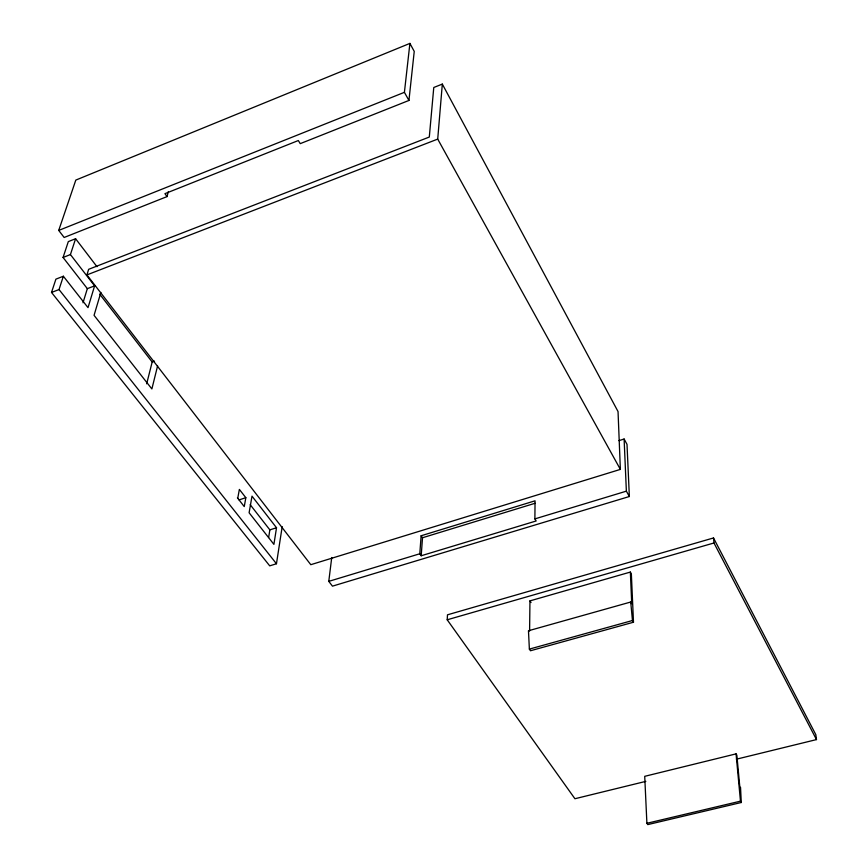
<?xml version="1.0" encoding="UTF-8"?>
<svg xmlns="http://www.w3.org/2000/svg" width="868" height="868" viewBox="0 0 868 868"><rect width="100%" height="100%" fill="white"/><g stroke="black" fill="none" stroke-linecap="round" stroke-linejoin="round"><path stroke-width="1.3" d="M534.883 518.89L535.057 500.814L421.132 535.762L419.786 553.773L421.186 555.759L536.164 520.963L534.883 518.89L626.37 491.158L624.114 439.013L618.949 440.64M529.588 631.09L529.957 600.884L630.352 572.077L631.351 573.791L633.488 622.226L530.478 650.75L529.371 649.101L528.471 630.754L630.721 602.023L631.741 603.737L630.352 572.077M645.825 781.374L574.931 798.734L447.204 619.785L447.487 614.815L713.518 537.954L815.822 734.664L816.484 739.59L736.4 759.196M421.186 555.759L422.51 537.748L421.132 535.762M620.37 469.393L437.711 139.097L442.322 84.087L433.772 87.494L429.302 137.046L88.644 269.308L86.908 274.906L310.798 564.688L620.37 469.393L618.038 411.551L442.322 84.087M167.014 196.602L164.942 193.662L298.321 140.54L300.252 143.643L408.936 100.449L414.242 51.407L409.902 43.4L75.809 180.088L58.72 230.421L64.156 237.474L167.014 196.602L168.359 191.611M408.936 100.449L404.412 92.323L409.902 43.4M624.114 439.013L627.011 444.373L629.354 496.518L332.466 586.15L328.777 581.365L331.739 557.484M96.966 266.693L75.592 238.722L70.427 254.574L94.612 285.865L88.015 307.641L63.364 276.241L55.91 279.138L51.516 292.451L269.72 565.849L276.458 563.755L282.198 526.605M276.523 527.755L273.908 544.355L249.105 512.76L252.002 496.16L276.523 527.755L269.861 529.871L268.635 537.531M237.745 498.297L239.362 489.4L245.839 497.7L244.255 506.597L237.42 497.841M157.607 365.862L151.878 388.951L94.059 315.323L100.872 292.418M146.67 383.808L152.171 361.999L99.657 294.122M83.013 302.748L87.343 288.653L94.612 285.865M51.516 292.451L59.024 289.554L63.364 276.241M87.343 288.653L63.071 257.46L68.312 241.608L75.592 238.722M58.72 230.421L404.412 92.323M63.071 257.46L70.427 254.574M86.908 274.906L437.711 139.097M152.171 361.999L154.515 361.142M239.047 499.914L245.839 497.7M422.51 537.748L535.035 503.288M328.777 581.365L419.786 553.773M447.204 619.785L713.973 542.977L816.484 739.59M529.371 649.101L632.468 620.522L633.488 622.226M736.064 753.869L644.718 776.328L646.899 823.298L647.767 824.6L741.272 802.509L740.545 787.504L739.742 786.158L736.856 755.225L736.064 753.869L740.469 801.164L741.272 802.509M646.899 823.298L740.469 801.164M59.024 289.554L276.458 563.755M250.179 504.666L269.861 529.871M529.957 600.884L531.032 602.544M626.37 491.158L629.354 496.518M630.721 602.023L632.468 620.522M713.518 537.954L713.973 542.977"/></g></svg>
